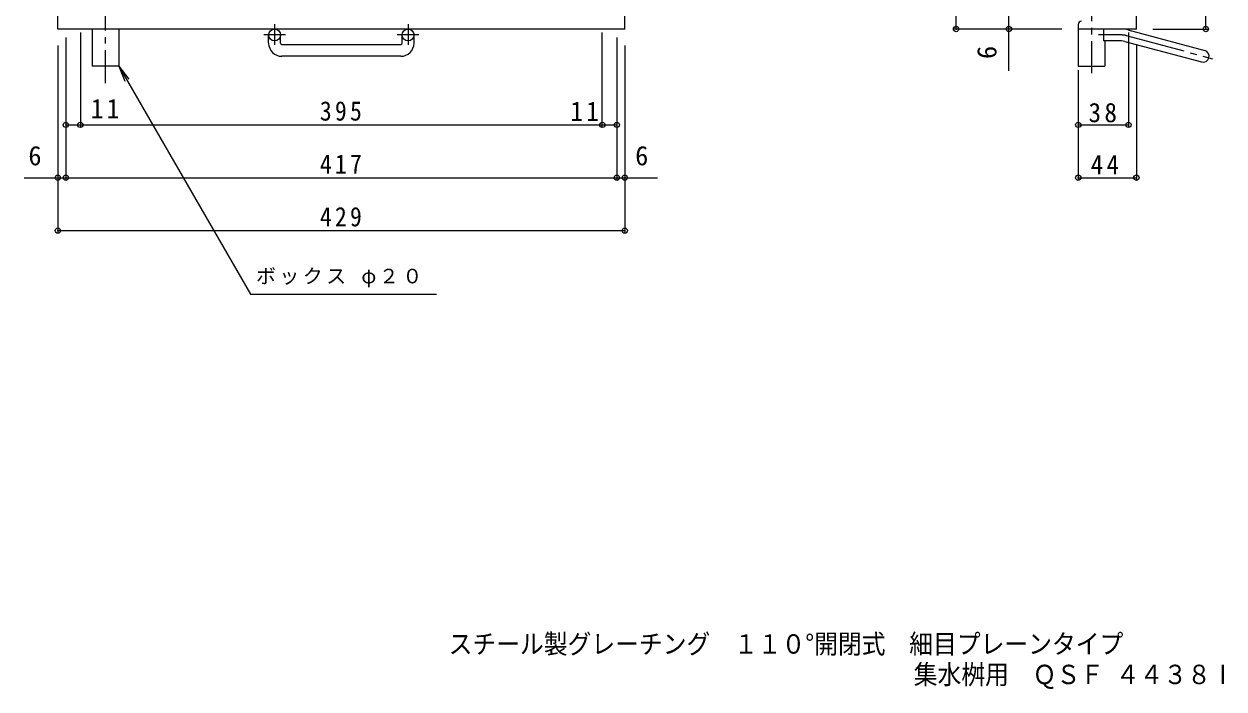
# Model space of a CAD drawing. Units: millimetres, scale not verified. Extents: x -912 to 884, y -688 to 590.
# Drawn here: x -731 to 177, y -688 to -185 of the extents above; entities that cross this region are included whole.
import ezdxf
from ezdxf.enums import TextEntityAlignment as Align

# ---------------------------------------------------------------- set-up
doc = ezdxf.new("R2010")
doc.units = ezdxf.units.MM
doc.header["$LTSCALE"] = 5
doc.header["$PDMODE"] = 32
doc.header["$PDSIZE"] = 4
doc.linetypes.add('CHAIN1', pattern=[8, 5, -1, 1, -1])
doc.linetypes.add('CHAIN2', pattern=[12, 9, -1, 1, -1])
for name, color, linetype, lineweight in [('A-1', 2, 'Continuous', 9), ('A-4', 7, 'Continuous', 9), ('A-5', 7, 'Continuous', 9), ('A-9', 4, 'Continuous', 9), ('F-5_F-5ﾚｲﾔ', 2, 'Continuous', 9)]:
    doc.layers.add(name, color=color, linetype=linetype, lineweight=lineweight)
doc.styles.add('ＭＳ ゴシック', font='')
doc.styles.get('ＭＳ ゴシック').set_extended_font_data('MS Gothic')

msp = doc.modelspace()

# ---------------------------------------------------------------- linework, layer by layer
at = {"layer": 'A-1'}
for p, q in [((-705.159, -188.639), (-705.159, 331.36)), ((-276.158, -188.639), (-276.158, 331.36)), ((111.027, -188.641), (111.027, -128.641)), ((-276.158, -188.639), (-705.159, -188.639)), ((67.027, -185.141), (67.027, -188.641)), ((111.027, -188.641), (67.027, -188.641)), ((86.027, -188.641), (86.027, -197.641)), ((104.501, -189.254), (162.692, -204.846)), ((-545.658, -199.241), (-545.658, -193.14)), ((-536.659, -199.241), (-536.659, -193.14)), ((-444.659, -199.241), (-444.659, -193.14)), ((-435.658, -199.241), (-435.658, -193.14)), ((99.842, -197.641), (86.027, -197.641)), ((102.171, -197.947), (160.362, -213.54)), ((-535.658, -200.241), (-445.659, -200.241)), ((-445.659, -209.24), (-535.658, -209.24))]:
    msp.add_line(p, q, dxfattribs=at)
at = {"layer": 'A-1', "linetype": 'CHAIN1'}
for p, q in [((-541.159, -185.033), (-541.159, -200.63)), ((-440.158, -185.033), (-440.158, -200.63)), ((-532.996, -193.14), (-549.403, -193.14)), ((-431.995, -193.14), (-448.402, -193.14))]:
    msp.add_line(p, q, dxfattribs=at)
at = {"layer": 'A-1', "linetype": 'CHAIN2'}
for p, q in [((99.842, -193.141), (82.222, -193.141)), ((103.336, -193.601), (168.503, -211.062))]:
    msp.add_line(p, q, dxfattribs=at)
at = {"layer": 'A-1'}
for centre in [(-541.159, -193.14), (-440.159, -193.14)]:
    msp.add_circle(centre, 4.5, dxfattribs=at)
for centre, radius, start, end in [((69.527, -185.141), 2.5, 90, 180), ((99.842, -206.641), 18, 74.99998, 89.99998), ((-535.658, -199.241), 10, 180, 270), ((-535.658, -199.241), 1, 180, 270), ((-445.659, -199.241), 10, 270, 0), ((-445.659, -199.241), 1, 270, 0), ((99.842, -206.641), 9, 74.99998, 90), ((161.527, -209.193), 4.5, 255.00008, 74.99986)]:
    msp.add_arc(centre, radius, start, end, dxfattribs=at)
at = {"layer": 'A-1', "linetype": 'CHAIN2'}
msp.add_arc((99.842, -206.641), 13.5, 75.00005, 90, dxfattribs=at)
at = {"layer": 'A-4'}
for p, q in [((14.527, -220.195), (14.527, 364.483)), ((-25.473, -188.641), (-25.473, 331.36)), ((163.527, -188.641), (163.527, 331.36)), ((54.527, -188.641), (-26.973, -188.641)), ((123.527, -188.641), (165.027, -188.641)), ((-699.158, -195.139), (-699.158, -302.64)), ((-688.158, -191.14), (-688.158, -262.639)), ((-293.158, -262.639), (-293.158, -191.14)), ((-282.158, -195.139), (-282.158, -302.64)), ((105.027, -191.141), (105.027, -262.639)), ((-705.159, -201.139), (-705.159, -342.64)), ((-276.158, -201.139), (-276.158, -342.64)), ((111.027, -201.141), (111.027, -302.639)), ((67.027, -219.853), (67.027, -302.639)), ((67.027, -261.139), (105.027, -261.139)), ((-730.799, -301.139), (-251.497, -301.139)), ((67.027, -301.139), (111.027, -301.139)), ((-705.159, -341.139), (-276.158, -341.139))]:
    msp.add_line(p, q, dxfattribs=at)
msp.add_lwpolyline([(-699.158, -261.139), (-688.158, -261.139), (-293.158, -261.139), (-282.158, -261.139)], dxfattribs=at)
for p in [(-25.473, -188.641), (14.527, -188.641), (163.527, -188.641), (-699.158, -261.139), (-688.158, -261.139), (-293.158, -261.139), (-282.158, -261.139), (67.027, -261.139), (105.027, -261.139), (-705.159, -301.139), (-699.158, -301.139), (-282.158, -301.139), (-276.158, -301.139), (67.027, -301.139), (111.027, -301.139), (-705.159, -341.139), (-276.158, -341.139)]:
    msp.add_point(p, dxfattribs=at)
at = {"layer": 'A-5'}
for p, q in [((-659.158, -216.641), (-651.549, -226.557)), ((-659.158, -216.641), (-654.375, -228.189)), ((-659.158, -216.641), (-559.508, -389.24)), ((-559.508, -389.24), (-418.561, -389.24))]:
    msp.add_line(p, q, dxfattribs=at)
at = {"layer": 'A-9', "linetype": 'CHAIN1'}
for p, q in [((-669.159, -229.668), (-669.159, -155.744)), ((77.027, -157.71), (77.027, -222.073))]:
    msp.add_line(p, q, dxfattribs=at)
at = {"layer": 'A-9'}
for p, q in [((-679.158, -188.64), (-679.158, -216.641)), ((-659.158, -188.64), (-659.158, -216.641)), ((87.027, -197.641), (87.027, -216.641)), ((-659.158, -216.641), (-679.158, -216.641))]:
    msp.add_line(p, q, dxfattribs=at)
msp.add_lwpolyline([(67.027, -188.641), (67.027, -216.641), (87.027, -216.641)], dxfattribs=at)

# ---------------------------------------------------------------- texts
at = {"layer": 'A-4', "color": 2, "style": 'ＭＳ ゴシック'}
msp.add_text('6', height=14.66, rotation=90, dxfattribs=at).set_placement((9.527, -211.32), align=Align.BOTTOM_LEFT)
for p in [(-727.505, -296.14), (-268.312, -296.14)]:
    msp.add_text('6', height=14.66, dxfattribs=at).set_placement(p, align=Align.BOTTOM_LEFT)
at = {"layer": 'A-4', "color": 2, "char_height": 14.66, "attachment_point": 7, "style": 'ＭＳ ゴシック'}
for s, insert in [('\\T1.27;\\W0.95;11', (-680.208, -256.139)), ('\\T1.27;\\W0.9;395', (-506.908, -258.139)), ('\\T1.27;\\W0.95;11', (-317.324, -258.139)), ('\\T1.27;\\W0.95;38', (74.778, -259.353)), ('\\T1.27;\\W0.9;417', (-506.908, -298.139)), ('\\T1.27;\\W0.95;44', (76.375, -298.469)), ('\\T1.27;\\W0.9;429', (-506.908, -338.139))]:
    msp.add_mtext(s, dxfattribs=dict(at, insert=insert))
at = {"layer": 'A-5', "insert": (-555.193, -384.001), "char_height": 11, "attachment_point": 7, "style": 'ＭＳ ゴシック'}
msp.add_mtext('\\T1.18;ボックス\\~φ２０', dxfattribs=at)
at = {"layer": 'F-5_F-5ﾚｲﾔ', "style": 'ＭＳ ゴシック', "width": 0.9}
for s, p in [('スチール製グレーチング\u3000１１０°開閉式\u3000細目プレーンタイプ', (-409.447, -665.515)), ('集水桝用\u3000ＱＳＦ ４４３８Ⅰ', (-57.5, -688.582))]:
    msp.add_text(s, height=14.66, dxfattribs=at).set_placement(p, align=Align.BOTTOM_LEFT)

doc.saveas('drawing.dxf')
